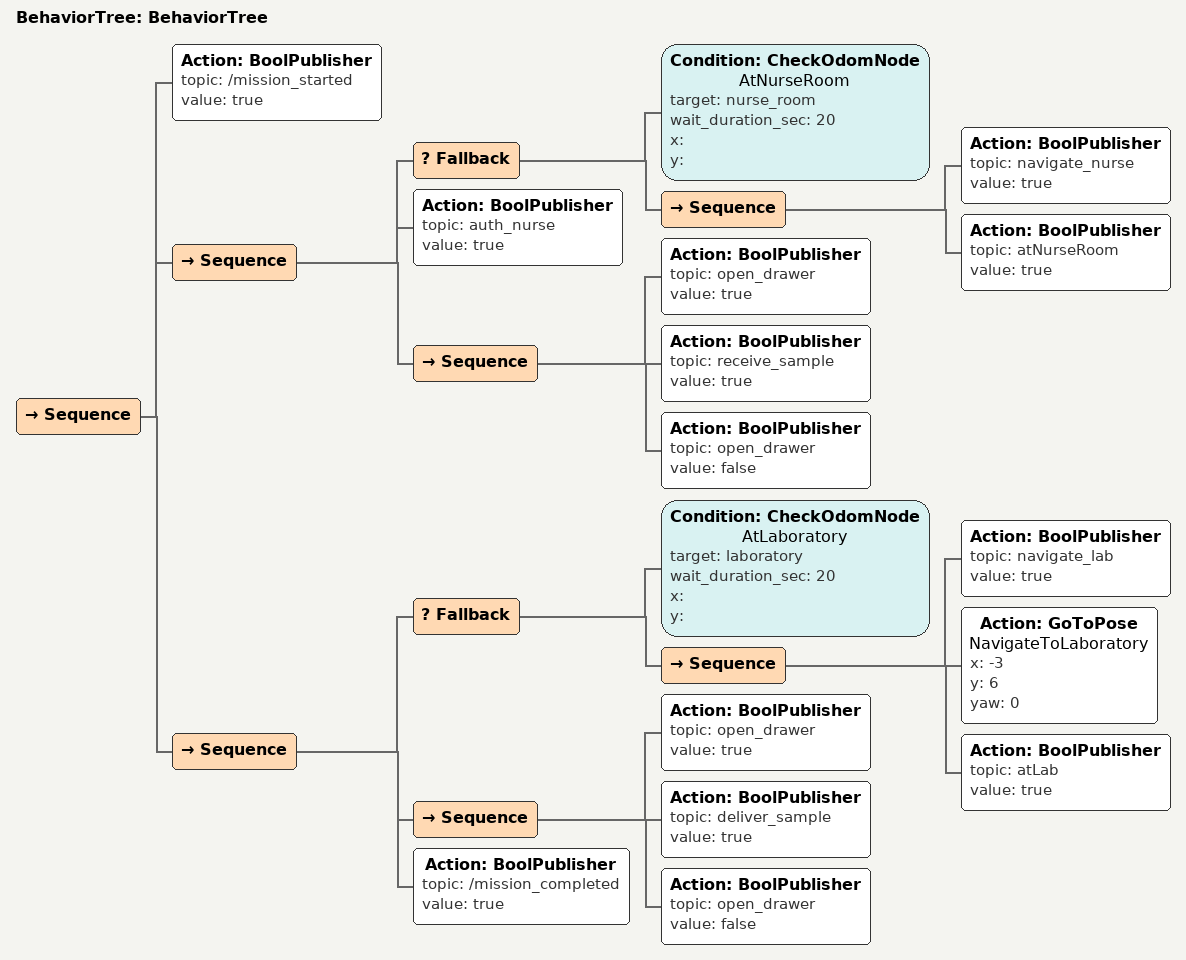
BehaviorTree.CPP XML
<?xml version="1.0"?>
<root main_tree_to_execute="BehaviorTree">
    <BehaviorTree ID="BehaviorTree">
        <Sequence>
            <Action ID="BoolPublisher" topic="/mission_started" value="true"/>
            <Sequence>
                <Fallback>
                    <Condition ID="CheckOdomNode" name="AtNurseRoom" target="nurse_room" wait_duration_sec="20" x="" y=""/>
                    <Sequence>
                        <Action ID="BoolPublisher" topic="navigate_nurse" value="true"/>
                        <Action ID="BoolPublisher" topic="atNurseRoom" value="true"/>
                    </Sequence>
                </Fallback>
                <Action ID="BoolPublisher" topic="auth_nurse" value="true"/>
                <Sequence>
                    <Action ID="BoolPublisher" topic="open_drawer" value="true"/>
                    <Action ID="BoolPublisher" topic="receive_sample" value="true"/>
                    <Action ID="BoolPublisher" topic="open_drawer" value="false"/>
                </Sequence>
            </Sequence>
            <Sequence>
                <Fallback>
                    <Condition ID="CheckOdomNode" name="AtLaboratory" target="laboratory" wait_duration_sec="20" x="" y=""/>
                    <Sequence>
                        <Action ID="BoolPublisher" topic="navigate_lab" value="true"/>
                        <Action ID="GoToPose" name="NavigateToLaboratory" x="-3" y="6" yaw="0"/>
                        <Action ID="BoolPublisher" topic="atLab" value="true"/>
                    </Sequence>
                </Fallback>
                <Sequence>
                    <Action ID="BoolPublisher" topic="open_drawer" value="true"/>
                    <Action ID="BoolPublisher" topic="deliver_sample" value="true"/>
                    <Action ID="BoolPublisher" topic="open_drawer" value="false"/>
                </Sequence>
                <Action ID="BoolPublisher" topic="/mission_completed" value="true"/>
            </Sequence>
        </Sequence>
    </BehaviorTree>
</root>
